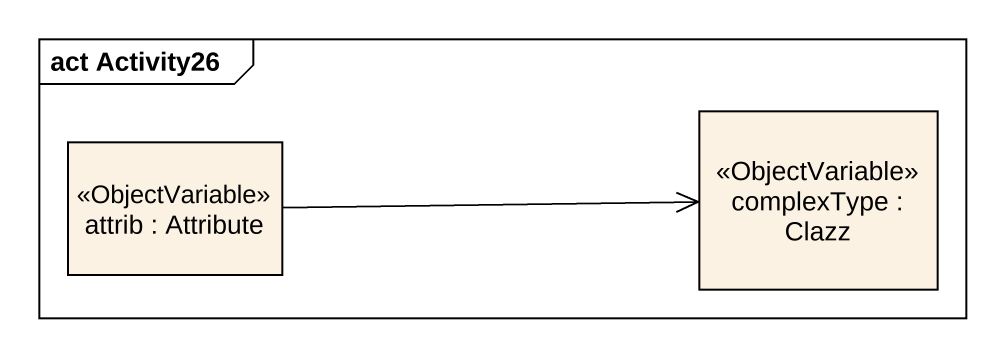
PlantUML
@startuml
mainframe act Activity26
hide empty description
state "attrib : Attribute" as attrib <<ObjectVariable>>
state "complexType : Clazz" as complexType <<ObjectVariable>>
attrib -right-> complexType
@enduml
